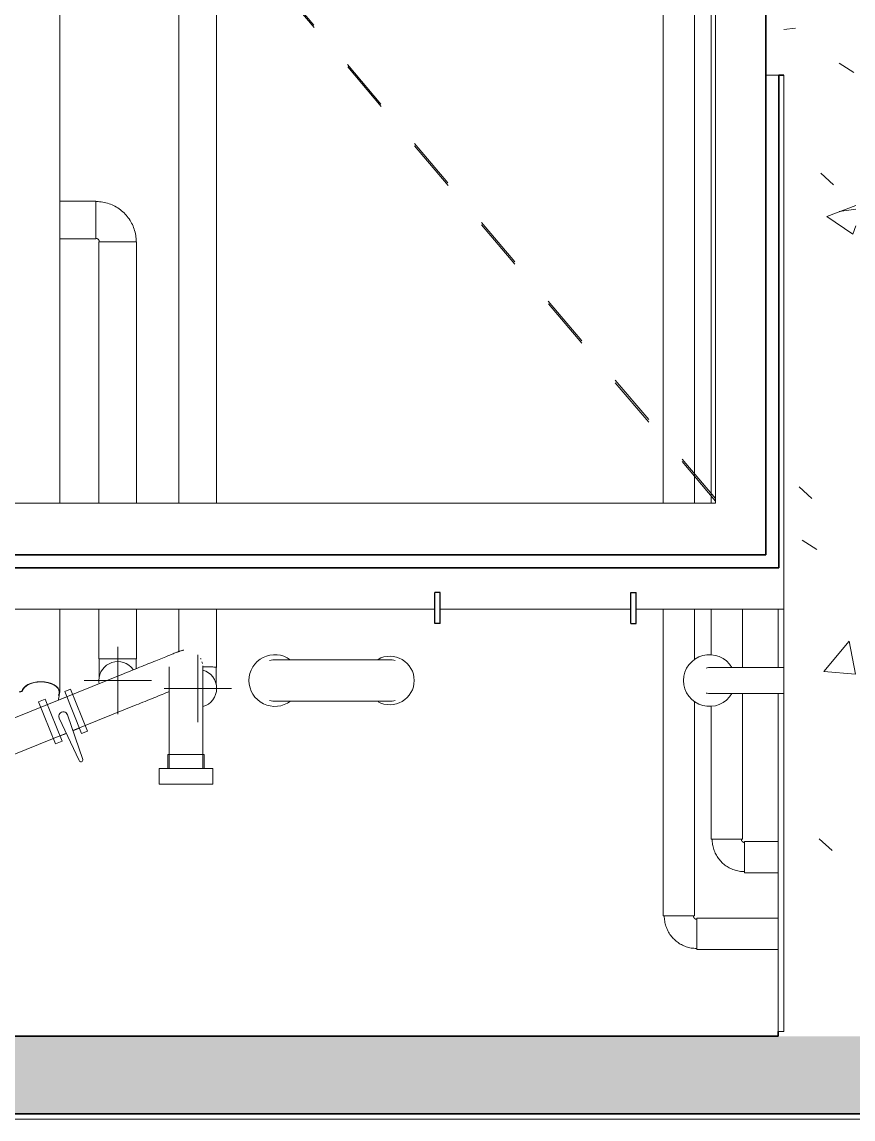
# Model space of a CAD drawing. Header units: metres. Extents: x -3 to 175, y -5 to 18.
# Drawn here: x 28.38 to 29.986, y -0.037 to 2.084 of the extents above; entities that cross this region are included whole.
import ezdxf

# ---------------------------------------------------------------- set-up
doc = ezdxf.new("R2010")
doc.units = ezdxf.units.M
doc.linetypes.add('Basculante', pattern=[0.003969, 0.002381, -0.001587])
for name, color, linetype, lineweight in [('A-GENM', 7, 'Continuous', 9), ('A-WALL', 7, 'Continuous', 9), ('A-WALL-PATT', 7, 'Continuous', 35), ('I-WALL', 7, 'Continuous', 9), ('P-PIPE', 7, 'Continuous', 9), ('P-PIPE-CNTR', 7, 'Continuous', 9)]:
    doc.layers.add(name, color=color, linetype=linetype, lineweight=lineweight)
pattern_1 = [(50, (30.7992, 0), (0.728738, -0.06376), [0.0762, -0.8382]), (355, (30.7992, 0), (-0.14097, 0.764224), [0.06096, -0.67056]), (100.451, (30.85994, -0.0053), (0.58777, 0.70047), [0.06476, -0.71236]), (46.184, (30.7992, 0.2032), (1.084314, -0.168175), [0.1143, -1.257]), (96.636, (30.8896, 0.1892), (0.94999, 0.98975), [0.09714, -1.069]), (351.184, (30.7992, 0.2032), (0.94969, 0.990147), [0.09144, -1.006]), (21, (30.9008, 0.1524), (0.606457, -0.409065), [0.0762, -0.8382]), (326, (30.9008, 0.1524), (0.247208, 0.73675), [0.06096, -0.67056]), (71.451, (30.95135, 0.1183), (0.85367, 0.327687), [0.06476, -0.71236]), (37.5, (30.7992, 0), (0.0123552, 0.3382243), [0.03353, -0.6289, 0.03353, -0.64719, -0.6731]), (37.5, (30.7992, 0), (0.0123552, 0.3382243), [-1.343, 0.03353, -0.63957]), (7.5, (30.7992, 0), (0.2672815, 0.4007255), [0.03353, -0.35458, 0.03353, -0.61366, -0.25654]), (7.5, (30.7992, 0), (0.2672815, 0.4007255), [-1.035, 0.03353, -0.22301]), (327.5, (30.57264, 0), (0.542363, -0.022921), [0.03353, -0.22047, 0.03353, -0.75895, -1.052]), (327.5, (30.57264, 0), (0.542363, -0.022921), [-1.046, 0.03353, -1.018]), (317.5, (30.47104, 0), (0.592516, 0.101701), [0.03353, -0.29667, 0.03353, -0.49276, -0.74676]), (317.5, (30.47104, 0), (0.592516, 0.101701), [-0.85649, 0.03353, -0.71323])]

# ---------------------------------------------------------------- blocks, each defined once
blk = doc.blocks.new('M_Boquilla salida - M_Boquilla salida-2638636-N-Estancos')
at = {"layer": 'A-GENM', "flags": 128}
for points in [[(0.2224, 0.04), (0.2223, 0.04), (0.222, 0.04), (0.2216, 0.04), (0.221, 0.04), (0.2202, 0.04), (0.2192, 0.04), (0.2181, 0.04), (0.2167, 0.04), (0.2153, 0.04), (0.2136, 0.04), (0.2118, 0.04), (0.2098, 0.04), (0.2077, 0.04), (0.2054, 0.04), (0.203, 0.04), (0.2004, 0.04), (0.1977, 0.04), (0.1948, 0.04), (0.1918, 0.04), (0.1887, 0.04), (0.1854, 0.04), (0.182, 0.04), (0.1786, 0.04), (0.175, 0.04), (0.1713, 0.04), (0.1675, 0.04), (0.1636, 0.04), (0.1596, 0.04), (0.1556, 0.04), (0.1515, 0.04), (0.1473, 0.04), (0.1431, 0.04), (0.1388, 0.04), (0.1345, 0.04), (0.1301, 0.04), (0.1257, 0.04), (0.1213, 0.04), (0.1168, 0.04), (0.1124, 0.04), (0.1079, 0.04), (0.1035, 0.04), (0.0991, 0.04), (0.0947, 0.04), (0.0903, 0.04), (0.0859, 0.04), (0.0816, 0.04), (0.0774, 0.04), (0.0731, 0.04), (0.069, 0.04), (0.0649, 0.04), (0.0609, 0.04), (0.057, 0.04), (0.0531, 0.04), (0.0494, 0.04), (0.0458, 0.04), (0.0422, 0.04), (0.0388, 0.04), (0.0355, 0.04), (0.0323, 0.04), (0.0292, 0.04), (0.0263, 0.04), (0.0235, 0.04), (0.0208, 0.04), (0.0183, 0.04), (0.0159, 0.04), (0.0137, 0.04), (0.0116, 0.04), (0.0097, 0.04), (0.008, 0.04), (0.0064, 0.04), (0.005, 0.04), (0.0038, 0.04), (0.0027, 0.04), (0.0018, 0.04), (0.0011, 0.04), (0.0006, 0.04), (0.0002, 0.04), (0, 0.04), (0, 0.04)], [(0, -0.04), (0.0001, -0.04), (0.0004, -0.04), (0.0008, -0.04), (0.0014, -0.04), (0.0022, -0.04), (0.0032, -0.04), (0.0043, -0.04), (0.0056, -0.04), (0.0071, -0.04), (0.0088, -0.04), (0.0106, -0.04), (0.0126, -0.04), (0.0147, -0.04), (0.017, -0.04), (0.0194, -0.04), (0.022, -0.04), (0.0247, -0.04), (0.0276, -0.04), (0.0306, -0.04), (0.0337, -0.04), (0.037, -0.04), (0.0403, -0.04), (0.0438, -0.04), (0.0474, -0.04), (0.0511, -0.04), (0.0549, -0.04), (0.0588, -0.04), (0.0627, -0.04), (0.0668, -0.04), (0.0709, -0.04), (0.0751, -0.04), (0.0793, -0.04), (0.0836, -0.04), (0.0879, -0.04), (0.0923, -0.04), (0.0967, -0.04), (0.1011, -0.04), (0.1055, -0.04), (0.11, -0.04), (0.1144, -0.04), (0.1189, -0.04), (0.1233, -0.04), (0.1277, -0.04), (0.1321, -0.04), (0.1365, -0.04), (0.1408, -0.04), (0.145, -0.04), (0.1492, -0.04), (0.1534, -0.04), (0.1575, -0.04), (0.1615, -0.04), (0.1654, -0.04), (0.1692, -0.04), (0.173, -0.04), (0.1766, -0.04), (0.1802, -0.04), (0.1836, -0.04), (0.1869, -0.04), (0.1901, -0.04), (0.1932, -0.04), (0.1961, -0.04), (0.1989, -0.04), (0.2016, -0.04), (0.2041, -0.04), (0.2065, -0.04), (0.2087, -0.04), (0.2108, -0.04), (0.2127, -0.04), (0.2144, -0.04), (0.216, -0.04), (0.2174, -0.04), (0.2186, -0.04), (0.2197, -0.04), (0.2206, -0.04), (0.2213, -0.04), (0.2218, -0.04), (0.2222, -0.04), (0.2224, -0.04), (0.2224, -0.04)]]:
    blk.add_lwpolyline(points, dxfattribs=at)
at = {"layer": 'A-GENM'}
for centre, radius, start, end in [((0, 0), 0.05, 53.6165, 180), ((0.2224, 0), 0.0469, 0, 119.2648), ((0, 0), 0.04, 86.7274, 105), ((0.2224, 0), 0.04, 75, 93.2521), ((0, 0), 0.05, 180, 307.4168), ((0.2224, 0), 0.0469, 240.7144, 0), ((0, 0), 0.04, 255, 273.2335), ((0.2224, 0), 0.04, 266.7397, 285)]:
    blk.add_arc(centre, radius, start, end, dxfattribs=at)
blk = doc.blocks.new('M_Boquilla salida-2 - M_Boquilla salida-2-2640509-N-Estancos')
at = {"layer": 'A-GENM', "flags": 128}
for points in [[(0.1437, 0.025), (0.1395, 0.025), (0.1351, 0.025), (0.1308, 0.025), (0.1264, 0.025), (0.122, 0.025), (0.1175, 0.025), (0.1131, 0.025), (0.1086, 0.025), (0.1042, 0.025), (0.0998, 0.025), (0.0953, 0.025), (0.091, 0.025), (0.0866, 0.025), (0.0823, 0.025), (0.078, 0.025), (0.0738, 0.025), (0.0696, 0.025), (0.0655, 0.025), (0.0615, 0.025), (0.0576, 0.025), (0.0537, 0.025), (0.05, 0.025), (0.0463, 0.025), (0.0428, 0.025), (0.0393, 0.025), (0.036, 0.025), (0.0328, 0.025), (0.0297, 0.025), (0.0267, 0.025), (0.0239, 0.025), (0.0212, 0.025), (0.0187, 0.025), (0.0163, 0.025), (0.014, 0.025), (0.0119, 0.025), (0.01, 0.025), (0.0083, 0.025), (0.0067, 0.025), (0.0052, 0.025), (0.004, 0.025), (0.0029, 0.025), (0.002, 0.025), (0.0012, 0.025), (0.0006, 0.025), (0.0003, 0.025), (0, 0.025), (0, 0.025)], [(0, -0.025), (0.0001, -0.025), (0.0004, -0.025), (0.0008, -0.025), (0.0014, -0.025), (0.0022, -0.025), (0.0032, -0.025), (0.0043, -0.025), (0.0056, -0.025), (0.0071, -0.025), (0.0088, -0.025), (0.0106, -0.025), (0.0126, -0.025), (0.0147, -0.025), (0.017, -0.025), (0.0194, -0.025), (0.022, -0.025), (0.0247, -0.025), (0.0276, -0.025), (0.0306, -0.025), (0.0337, -0.025), (0.037, -0.025), (0.0403, -0.025), (0.0438, -0.025), (0.0474, -0.025), (0.0511, -0.025), (0.0549, -0.025), (0.0588, -0.025), (0.0627, -0.025), (0.0668, -0.025), (0.0709, -0.025), (0.0751, -0.025), (0.0793, -0.025), (0.0836, -0.025), (0.0879, -0.025), (0.0923, -0.025), (0.0967, -0.025), (0.1011, -0.025), (0.1055, -0.025), (0.11, -0.025), (0.1144, -0.025), (0.1189, -0.025), (0.1233, -0.025), (0.1277, -0.025), (0.1321, -0.025), (0.1365, -0.025), (0.1408, -0.025), (0.1437, -0.025)]]:
    blk.add_lwpolyline(points, dxfattribs=at)
at = {"layer": 'A-GENM'}
for radius, start, end in [(0.05, 30, 180), (0.025, 83.7855, 105), (0.05, 180, 330), (0.025, 255, 275.8818)]:
    blk.add_arc((0, 0), radius, start, end, dxfattribs=at)
for points, knots in [([(0.1437, 0.0246), (0.1437, 0.0248), (0.1437, 0.025), (0.1437, 0.025), (0.1437, 0.0248), (0.1437, 0.0241), (0.1437, 0.0228), (0.1437, 0.021), (0.1437, 0.0194), (0.1437, 0.0175), (0.1437, 0.0148), (0.1437, 0.0092), (0.1437, 0.0039), (0.1437, 0)], [0.4444444, 0.4444444, 0.4444444, 0.4444444, 0.4791667, 0.5138889, 0.5486111, 0.5833333, 0.6527778, 0.6875, 0.7222222, 0.7569444, 0.7916667, 0.8611111, 1, 1, 1, 1]), ([(0.1437, -0.0246), (0.1437, -0.0248), (0.1437, -0.025), (0.1437, -0.025), (0.1437, -0.0247), (0.1437, -0.0243), (0.1437, -0.0236), (0.1437, -0.0228), (0.1437, -0.0219), (0.1437, -0.0207), (0.1437, -0.0194), (0.1437, -0.0179), (0.1437, -0.0158), (0.1437, -0.0128), (0.1437, -0.0088), (0.1437, -0.0046), (0.1437, -0.0016), (0.1437, 0)], [-0.5555556, -0.5555556, -0.5555556, -0.5555556, -0.5138889, -0.4791667, -0.4444444, -0.4166667, -0.3888889, -0.3611111, -0.3333333, -0.3055556, -0.2777778, -0.25, -0.2222222, -0.1666667, -0.1111111, -0.0555556, 0, 0, 0, 0])]:
    blk.add_open_spline(points, degree=3, knots=knots, dxfattribs=at)
blk = doc.blocks.new('M_Conexión toma de agua potable - M_Conexión toma de agua potable-2652164-N-Estancos')
at = {"layer": 'P-PIPE'}
for p, q in [((-0.1206, -0.0134), (-0.4361, -0.1409)), ((-0.2718, -0.0627), (-0.2848, -0.0679)), ((-0.239, -0.1437), (-0.2718, -0.0627)), ((-0.2304, -0.0577), (-0.2677, -0.0727)), ((-0.2231, -0.043), (-0.2344, -0.0476)), ((-0.2017, -0.1286), (-0.2344, -0.0476)), ((-0.1903, -0.124), (-0.2231, -0.043)), ((-0.2848, -0.0679), (-0.252, -0.149)), ((-0.2187, -0.1231), (-0.0963, -0.0737)), ((-0.0325, -0.0809), (-0.0325, -0.1964)), ((0.0325, -0.1964), (0.0325, -0.0809)), ((-0.2448, -0.0989), (-0.2064, -0.1812)), ((-0.1995, -0.1788), (-0.2292, -0.0926)), ((-0.2185, -0.1237), (-0.2058, -0.1185)), ((-0.2017, -0.1286), (-0.1903, -0.124)), ((-0.4684, -0.1334), (-0.4966, -0.1448)), ((-0.4772, -0.1928), (-0.4966, -0.1448)), ((-0.449, -0.1814), (-0.4684, -0.1334)), ((-0.437, -0.1387), (-0.4621, -0.1489)), ((-0.4238, -0.1712), (-0.437, -0.1387)), ((-0.4118, -0.2012), (-0.2311, -0.1282)), ((-0.252, -0.149), (-0.239, -0.1437)), ((-0.2431, -0.1336), (-0.2309, -0.1287)), ((-0.0351, -0.1693), (-0.0351, -0.1964)), ((0, -0.1693), (-0.0351, -0.1693)), ((0.0351, -0.1693), (0, -0.1693)), ((0.0351, -0.1964), (0.0351, -0.1693)), ((-0.4296, -0.2294), (-0.449, -0.1814)), ((-0.4107, -0.2038), (-0.4238, -0.1712)), ((-0.4578, -0.2408), (-0.4772, -0.1928)), ((-0.4358, -0.2139), (-0.4107, -0.2038)), ((-0.0518, -0.1964), (-0.0518, -0.2269)), ((0, -0.1964), (-0.0518, -0.1964)), ((0.0518, -0.1964), (0, -0.1964)), ((0.0518, -0.2269), (0.0518, -0.1964)), ((-0.4578, -0.2408), (-0.4296, -0.2294)), ((0, -0.2269), (-0.0518, -0.2269)), ((0.0518, -0.2269), (0, -0.2269))]:
    blk.add_line(p, q, dxfattribs=at)
at = {"layer": 'P-PIPE', "flags": 128}
for points in [[(-0.0122, 0.0304), (-0.0123, 0.0303), (-0.0125, 0.0302), (-0.013, 0.0301), (-0.0136, 0.0298), (-0.0144, 0.0295), (-0.0153, 0.0291), (-0.0164, 0.0287), (-0.0177, 0.0282), (-0.0191, 0.0276), (-0.0207, 0.0269), (-0.0225, 0.0262), (-0.0244, 0.0254), (-0.0265, 0.0246), (-0.0287, 0.0237), (-0.0311, 0.0227), (-0.0336, 0.0217), (-0.0363, 0.0206), (-0.0391, 0.0195), (-0.042, 0.0183), (-0.0451, 0.0171), (-0.0482, 0.0158), (-0.0515, 0.0145), (-0.0549, 0.0131), (-0.0584, 0.0117), (-0.062, 0.0102), (-0.0657, 0.0087), (-0.0695, 0.0072), (-0.0734, 0.0057), (-0.0773, 0.0041), (-0.0813, 0.0024), (-0.0854, 0.0008), (-0.0895, -0.0009), (-0.0937, -0.0026), (-0.0979, -0.0043), (-0.1022, -0.006), (-0.1065, -0.0077), (-0.1108, -0.0095), (-0.1151, -0.0112), (-0.1194, -0.013), (-0.1206, -0.0134)], [(-0.0325, 0), (-0.0325, -0.0001), (-0.0325, -0.0003), (-0.0325, -0.0006), (-0.0325, -0.001), (-0.0325, -0.0016), (-0.0325, -0.0023), (-0.0325, -0.0031), (-0.0325, -0.0041), (-0.0325, -0.0052), (-0.0325, -0.0064), (-0.0325, -0.0077), (-0.0325, -0.0091), (-0.0325, -0.0107), (-0.0325, -0.0124), (-0.0325, -0.0141), (-0.0325, -0.016), (-0.0325, -0.018), (-0.0325, -0.0201), (-0.0325, -0.0223), (-0.0325, -0.0245), (-0.0325, -0.0269), (-0.0325, -0.0293), (-0.0325, -0.0319), (-0.0325, -0.0345), (-0.0325, -0.0372), (-0.0325, -0.0399), (-0.0325, -0.0428), (-0.0325, -0.0456), (-0.0325, -0.0486), (-0.0325, -0.0516), (-0.0325, -0.0546), (-0.0325, -0.0577), (-0.0325, -0.0608), (-0.0325, -0.064), (-0.0325, -0.0671), (-0.0325, -0.0703), (-0.0325, -0.0735), (-0.0325, -0.0768), (-0.0325, -0.08), (-0.0325, -0.0809)], [(0.0325, -0.0809), (0.0325, -0.0776), (0.0325, -0.0744), (0.0325, -0.0712), (0.0325, -0.068), (0.0325, -0.0648), (0.0325, -0.0616), (0.0325, -0.0585), (0.0325, -0.0554), (0.0325, -0.0524), (0.0325, -0.0494), (0.0325, -0.0464), (0.0325, -0.0435), (0.0325, -0.0407), (0.0325, -0.0379), (0.0325, -0.0352), (0.0325, -0.0326), (0.0325, -0.03), (0.0325, -0.0275), (0.0325, -0.0252), (0.0325, -0.0229), (0.0325, -0.0207), (0.0325, -0.0185), (0.0325, -0.0165), (0.0325, -0.0146), (0.0325, -0.0128), (0.0325, -0.0111), (0.0325, -0.0095), (0.0325, -0.0081), (0.0325, -0.0067), (0.0325, -0.0055), (0.0325, -0.0044), (0.0325, -0.0034), (0.0325, -0.0025), (0.0325, -0.0018), (0.0325, -0.0012), (0.0325, -0.0007), (0.0325, -0.0003), (0.0325, -0.0001), (0.0325, 0), (0.0325, 0)], [(-0.0963, -0.0737), (-0.0919, -0.0719), (-0.0876, -0.0702), (-0.0833, -0.0684), (-0.079, -0.0667), (-0.0747, -0.065), (-0.0705, -0.0633), (-0.0663, -0.0616), (-0.0621, -0.0599), (-0.0581, -0.0583), (-0.054, -0.0566), (-0.0501, -0.055), (-0.0462, -0.0535), (-0.0424, -0.0519), (-0.0387, -0.0504), (-0.035, -0.049), (-0.0324, -0.0479)]]:
    blk.add_lwpolyline(points, dxfattribs=at)
at = {"layer": 'P-PIPE'}
for centre, radius, start, end in [((0, 0.0002), 0.0325, 112, 115.8586), ((0, 0.0002), 0.0325, 97, 112), ((0, 0), 0.0325, 102.097, 110.8714), ((0, 0), 0.0325, 27.5478, 30), ((0, 0), 0.0325, 11.6699, 17.9161), ((0, 0), 0.0325, 0, 3.7257), ((0, 0), 0.0325, 355.9953, 360), ((-0.2371, -0.0953), 0.00841, 19, 205), ((-0.2371, -0.0953), 0.00841, 133.4615, 205), ((-0.2371, -0.0953), 0.00841, 33.3077, 119.1538), ((-0.2029, -0.18), 0.00364, 199, 19), ((-0.2029, -0.18), 0.00364, 229, 289), ((-0.2029, -0.18), 0.00364, 334, 19)]:
    blk.add_arc(centre, radius, start, end, dxfattribs=at)
blk = doc.blocks.new('M_Escalera Marinera Exterior - M_Escalera Marinera Exterior-V5-N-Estancos')
at = {"layer": 'A-GENM', "lineweight": 25}
for p, q in [((-0.1843, 0.03), (-0.1943, 0.03)), ((-0.1943, -0.03), (-0.1943, 0.03)), ((-0.1843, -0.03), (-0.1843, 0.03)), ((0.1843, 0.03), (0.1943, 0.03)), ((0.1843, -0.03), (0.1843, 0.03)), ((0.1943, -0.03), (0.1943, 0.03)), ((-0.1843, -0.03), (-0.1943, -0.03)), ((0.1843, -0.03), (0.1943, -0.03))]:
    blk.add_line(p, q, dxfattribs=at)
blk = doc.blocks.new('M_Estanque Alimentación - M_Estanque Alimentación-2947143-N-Estancos')
at = {"layer": 'A-GENM', "color": 9, "linetype": 'Basculante', "true_color": 0xc0c0c0}
for p, q in [((2.7204, 2.3255), (1.4298, 1.2304)), ((2.7254, 2.3255), (1.4298, 1.2275))]:
    blk.add_line(p, q, dxfattribs=at)
blk = doc.blocks.new('M_RVR_Codo material - CO - Codo-V33-N-Estancos')
at = {"layer": 'P-PIPE', "flags": 128}
for points in [[(-2.4179, 0.7911), (-2.4179, 0.7911), (-2.4179, 0.7911), (-2.418, 0.791), (-2.4181, 0.7909), (-2.4182, 0.7908), (-2.4184, 0.7907), (-2.4185, 0.7906), (-2.4187, 0.7905), (-2.419, 0.7903), (-2.4192, 0.7902), (-2.4195, 0.7901), (-2.4198, 0.7899), (-2.4202, 0.7898), (-2.4205, 0.7896), (-2.4209, 0.7895), (-2.4213, 0.7894), (-2.4218, 0.7893), (-2.4222, 0.7892), (-2.4227, 0.7891), (-2.4231, 0.789), (-2.4236, 0.789), (-2.4241, 0.7889), (-2.4246, 0.7889), (-2.4251, 0.7889)], [(-2.3491, 0.773), (-2.3487, 0.7749), (-2.3481, 0.7779), (-2.3477, 0.781), (-2.3474, 0.7841), (-2.3473, 0.7872), (-2.3473, 0.7881)]]:
    blk.add_lwpolyline(points, dxfattribs=at)
at = {"layer": 'P-PIPE'}
for major_axis, start_param, end_param in [((0.0357, 0), 1.570796, 3.009941), ((0.0357, 0), 0, 1.570796), ((-0.0357, 0), 2.879793, 3.141593)]:
    blk.add_ellipse((-2.383, 0.7881), major_axis=major_axis, ratio=0.55902, start_param=start_param, end_param=end_param, dxfattribs=at)
blk = doc.blocks.new('M_RVR_Codo material - CO - Codo-V35-N-Estancos')
at = {"layer": 'P-PIPE', "flags": 128}
for points in [[(-0.0357, 0.042), (-0.0357, 0.0418), (-0.0357, 0.0415), (-0.0357, 0.0413), (-0.0358, 0.041), (-0.0358, 0.0408), (-0.0359, 0.0405), (-0.0359, 0.0403), (-0.036, 0.0401), (-0.0361, 0.0398), (-0.0362, 0.0396), (-0.0363, 0.0393), (-0.0364, 0.0391), (-0.0365, 0.0389), (-0.0367, 0.0387), (-0.0368, 0.0385), (-0.037, 0.0383), (-0.0371, 0.0381), (-0.0373, 0.0379), (-0.0374, 0.0377), (-0.0376, 0.0375), (-0.0378, 0.0373), (-0.038, 0.0372), (-0.0382, 0.037), (-0.0384, 0.0368), (-0.0386, 0.0367), (-0.0388, 0.0366), (-0.0391, 0.0364), (-0.0393, 0.0363), (-0.0395, 0.0362), (-0.0397, 0.0361), (-0.04, 0.036), (-0.0402, 0.036), (-0.0405, 0.0359), (-0.0407, 0.0358), (-0.041, 0.0358), (-0.0412, 0.0358), (-0.0415, 0.0357), (-0.0417, 0.0357), (-0.042, 0.0357), (-0.042, 0.0357)], [(-0.042, -0.0357), (-0.0389, -0.0356), (-0.0358, -0.0355), (-0.0327, -0.0351), (-0.0297, -0.0347), (-0.0266, -0.0342), (-0.0236, -0.0335), (-0.0206, -0.0327), (-0.0176, -0.0318), (-0.0147, -0.0307), (-0.0118, -0.0296), (-0.0089, -0.0283), (-0.0061, -0.0269), (-0.0034, -0.0254), (-0.0008, -0.0238), (0.0019, -0.0221), (0.0044, -0.0203), (0.0068, -0.0184), (0.0092, -0.0164), (0.0115, -0.0143), (0.0137, -0.0121), (0.0158, -0.0098), (0.0179, -0.0075), (0.0198, -0.0051), (0.0216, -0.0025), (0.0234, 0), (0.025, 0.0027), (0.0265, 0.0054), (0.0279, 0.0082), (0.0292, 0.011), (0.0304, 0.0139), (0.0315, 0.0168), (0.0324, 0.0198), (0.0333, 0.0228), (0.034, 0.0258), (0.0346, 0.0288), (0.035, 0.0319), (0.0354, 0.035), (0.0356, 0.0381), (0.0357, 0.0412), (0.0357, 0.042)]]:
    blk.add_lwpolyline(points, dxfattribs=at)
blk = doc.blocks.new('M_RVR_Codo material - CO - Codo-V94-N-Estancos')
at = {"layer": 'P-PIPE', "flags": 128}
for points in [[(-2.2701, 0.8183), (-2.2701, 0.8193), (-2.2701, 0.8203), (-2.2701, 0.8214), (-2.2701, 0.8225), (-2.2701, 0.8237), (-2.2701, 0.8249), (-2.2701, 0.8262), (-2.2701, 0.8275), (-2.2701, 0.8289), (-2.2701, 0.8303), (-2.2701, 0.8317), (-2.2701, 0.8332), (-2.2701, 0.8347), (-2.2701, 0.8362), (-2.2701, 0.8377), (-2.2701, 0.8393), (-2.2701, 0.8409), (-2.2701, 0.8426), (-2.2701, 0.8442), (-2.2701, 0.8458), (-2.2701, 0.8475), (-2.2701, 0.8492), (-2.2701, 0.8509), (-2.2701, 0.8525), (-2.2701, 0.853)], [(-2.1987, 0.853), (-2.1987, 0.8513), (-2.1987, 0.8496), (-2.1987, 0.848), (-2.1987, 0.8463), (-2.1987, 0.8446), (-2.1987, 0.843), (-2.1987, 0.8414), (-2.1987, 0.8398), (-2.1987, 0.8382), (-2.1987, 0.8366), (-2.1987, 0.8351), (-2.1987, 0.8337)]]:
    blk.add_lwpolyline(points, dxfattribs=at)
blk = doc.blocks.new('M_RVR_Codo material - CO - Codo-2959221-N-Estancos')
at = {"layer": 'P-PIPE', "flags": 128}
blk.add_lwpolyline([(-2.0439, 0.8363), (-2.0439, 0.8346), (-2.0439, 0.8329), (-2.0439, 0.8313), (-2.0439, 0.8296), (-2.0439, 0.828), (-2.0439, 0.8263), (-2.0439, 0.8247), (-2.0439, 0.8231), (-2.0439, 0.8216), (-2.0439, 0.82), (-2.0439, 0.8185), (-2.0439, 0.817), (-2.0439, 0.8156), (-2.0439, 0.8142), (-2.0439, 0.8128), (-2.0439, 0.8115), (-2.0439, 0.8102), (-2.0439, 0.8089), (-2.0439, 0.8077), (-2.0439, 0.8066), (-2.0439, 0.8054), (-2.0439, 0.8044), (-2.0439, 0.8034), (-2.0439, 0.8025)], dxfattribs=at)
at = {"layer": 'P-PIPE'}
blk.add_ellipse((-2.0796, 0.8363), major_axis=(0.0357, 0), ratio=0.033721, start_param=0, end_param=0.523599, dxfattribs=at)
blk = doc.blocks.new('M_RVR_Codo material - CO - Codo-V84-N-Estancos')
at = {"layer": 'P-PIPE', "flags": 128}
for points in [[(-0.0282, 0.0345), (-0.0282, 0.0343), (-0.0282, 0.034), (-0.0282, 0.0338), (-0.0283, 0.0335), (-0.0283, 0.0333), (-0.0284, 0.033), (-0.0284, 0.0328), (-0.0285, 0.0326), (-0.0286, 0.0323), (-0.0287, 0.0321), (-0.0288, 0.0318), (-0.0289, 0.0316), (-0.029, 0.0314), (-0.0292, 0.0312), (-0.0293, 0.031), (-0.0295, 0.0308), (-0.0296, 0.0306), (-0.0298, 0.0304), (-0.0299, 0.0302), (-0.0301, 0.03), (-0.0303, 0.0298), (-0.0305, 0.0297), (-0.0307, 0.0295), (-0.0309, 0.0293), (-0.0311, 0.0292), (-0.0313, 0.0291), (-0.0316, 0.0289), (-0.0318, 0.0288), (-0.032, 0.0287), (-0.0322, 0.0286), (-0.0325, 0.0285), (-0.0327, 0.0285), (-0.033, 0.0284), (-0.0332, 0.0283), (-0.0335, 0.0283), (-0.0337, 0.0283), (-0.034, 0.0282), (-0.0342, 0.0282), (-0.0345, 0.0282), (-0.0345, 0.0282)], [(-0.0345, -0.0282), (-0.032, -0.0281), (-0.0295, -0.028), (-0.027, -0.0277), (-0.0246, -0.0274), (-0.0221, -0.0269), (-0.0196, -0.0264), (-0.0172, -0.0258), (-0.0148, -0.025), (-0.0124, -0.0242), (-0.0101, -0.0232), (-0.0078, -0.0222), (-0.0056, -0.0211), (-0.0034, -0.0199), (-0.0012, -0.0186), (0.0009, -0.0172), (0.0029, -0.0158), (0.0049, -0.0142), (0.0068, -0.0126), (0.0087, -0.0109), (0.0105, -0.0092), (0.0122, -0.0073), (0.0138, -0.0054), (0.0154, -0.0035), (0.0169, -0.0014), (0.0183, 0.0006), (0.0196, 0.0028), (0.0208, 0.005), (0.0219, 0.0072), (0.023, 0.0095), (0.0239, 0.0118), (0.0248, 0.0142), (0.0256, 0.0166), (0.0262, 0.019), (0.0268, 0.0214), (0.0273, 0.0239), (0.0277, 0.0264), (0.0279, 0.0289), (0.0281, 0.0314), (0.0282, 0.0339), (0.0282, 0.0345)]]:
    blk.add_lwpolyline(points, dxfattribs=at)

msp = doc.modelspace()

# ---------------------------------------------------------------- hatches: boundary and pattern name
at = {"layer": 'A-WALL-PATT', "lineweight": 9}
h = msp.add_hatch(dxfattribs=at)
h.set_pattern_fill('FP_1', color=256, style=0, pattern_type=2)
h.set_pattern_definition(pattern_1)
h.paths.add_polyline_path([(29.9915, 0.123), (29.9915, 5.4305), (29.8523, 5.4305), (29.8523, 0.1323), (29.8415, 0.1323), (29.8415, 0.123), (29.8523, 0.123)])
h.paths.add_polyline_path([(29.9019, 6.4505), (29.9915, 6.4505), (29.9915, 6.6653), (29.8415, 6.6653), (29.8425, 6.5676), (29.8523, 6.5676), (29.8523, 6.5181), (29.9019, 6.5181), (29.9019, 6.4742)])
h = msp.add_hatch(dxfattribs=at)
h.set_pattern_fill('FP_1', color=256, style=0, pattern_type=2)
h.set_pattern_definition(pattern_1)
h.paths.add_polyline_path([(48.5973, -0.027), (48.5973, 0.123), (31.6069, 0.123), (31.6069, -0.027), (48.2507, -0.027)])
h.paths.add_polyline_path([(31.5369, -0.027), (31.5369, 0.123), (30.9369, 0.123), (30.9369, -0.027), (31.4275, -0.027)])
h.paths.add_polyline_path([(30.8669, -0.027), (30.8669, 0.123), (24.9936, 0.123), (24.9936, -0.027), (30.8591, -0.027)])

# ---------------------------------------------------------------- linework, layer by layer
at = {"layer": 'A-WALL', "lineweight": 35}
for p, q in [((29.8175, 1.981), (29.8175, 2.101)), ((29.8425, 1.981), (29.8523, 1.981))]:
    msp.add_line(p, q, dxfattribs=at)
at = {"layer": 'A-WALL'}
for p, q in [((29.8175, 1.981), (29.8425, 1.981)), ((29.8523, 0.9488), (29.8523, 1.981)), ((25.0172, 0.9488), (29.1781, 0.9488)), ((29.1881, 0.9488), (29.5567, 0.9488)), ((29.5667, 0.9488), (29.8523, 0.9488))]:
    msp.add_line(p, q, dxfattribs=at)
at = {"layer": 'I-WALL'}
for p, q in [((29.7206, 1.1539), (29.7206, 6.5676)), ((25.0172, 1.1539), (29.7206, 1.1539)), ((29.8415, 0.8356), (29.8415, 0.9488)), ((29.8523, 0.9488), (29.8523, 0.8355)), ((29.8415, 0.1323), (29.8415, 0.786)), ((29.8523, 0.7861), (29.8523, 0.1323)), ((29.8415, 0.1323), (29.8523, 0.1323)), ((30.8419, -0.037), (24.7636, -0.037))]:
    msp.add_line(p, q, dxfattribs=at)
at = {"layer": 'I-WALL', "lineweight": 35}
for p, q in [((29.8175, 1.0539), (29.8175, 1.981)), ((29.8425, 1.981), (29.8425, 1.0289)), ((29.8175, 1.0539), (25.0172, 1.0539)), ((29.8425, 1.0289), (25.0172, 1.0289)), ((29.8415, 0.123), (29.8415, 0.1323)), ((29.8415, 0.123), (25.8021, 0.123)), ((24.7736, -0.027), (30.8669, -0.027))]:
    msp.add_line(p, q, dxfattribs=at)
at = {"layer": 'P-PIPE'}
for p, q in [((29.7119, 6.363), (29.7119, 1.1539)), ((29.6194, 4.2349), (29.6194, 1.1539)), ((29.6797, 1.1539), (29.6797, 4.2349)), ((28.6831, 3.0002), (28.6831, 1.1539)), ((28.7561, 1.1539), (28.7561, 3.0002)), ((28.4527, 1.1539), (28.4527, 2.4794)), ((28.5228, 1.7376), (28.4527, 1.7376)), ((28.5228, 1.6646), (28.5228, 1.7376)), ((28.4527, 1.6646), (28.5228, 1.6646)), ((28.5283, 1.6591), (28.5283, 1.1539)), ((28.6014, 1.6591), (28.5283, 1.6591)), ((28.6014, 1.1539), (28.6014, 1.6591)), ((28.4527, 0.7881), (28.4527, 0.9488)), ((28.5283, 0.9488), (28.5283, 0.853)), ((28.6014, 0.853), (28.6014, 0.9488)), ((28.6831, 0.9488), (28.6831, 0.8667)), ((28.7561, 0.8363), (28.7561, 0.9488)), ((29.6194, 0.9488), (29.6194, 0.3556)), ((29.6797, 0.8511), (29.6797, 0.9488)), ((29.7119, 0.9488), (29.7119, 0.8604)), ((29.7722, 0.8358), (29.7722, 0.9488)), ((28.5283, 0.853), (28.6014, 0.853)), ((29.7722, 0.5041), (29.7722, 0.7858)), ((29.6797, 0.3556), (29.6797, 0.7705)), ((29.7119, 0.7612), (29.7119, 0.5041)), ((29.7119, 0.5041), (29.7722, 0.5041)), ((29.8415, 0.4997), (29.7766, 0.4997)), ((29.7766, 0.4997), (29.7766, 0.4393)), ((29.7766, 0.4393), (29.8415, 0.4393)), ((29.6194, 0.3556), (29.6797, 0.3556)), ((29.8415, 0.3512), (29.6841, 0.3512)), ((29.6841, 0.3512), (29.6841, 0.2909)), ((29.6841, 0.2909), (29.8415, 0.2909))]:
    msp.add_line(p, q, dxfattribs=at)
at = {"layer": 'P-PIPE', "color": 96, "true_color": 0x007f00}
for centre, start, end in [((28.5649, 0.8109), 36, 180), ((28.7196, 0.7956), 0, 74.7994), ((28.5649, 0.8109), 180, 189.4965), ((28.7196, 0.7956), 285.2006, 360)]:
    msp.add_arc(centre, 0.0365, start, end, dxfattribs=at)
at = {"layer": 'P-PIPE'}
for centre, major_axis, ratio, start_param, end_param in [((28.7196, 0.8363), (0.0365, 0), 0.033721, 0, 1.308997), ((28.7196, 0.8363), (0.0365, 0), 0.033721, 6.021386, 6.283185), ((28.4162, 0.7881), (-0.0365, 0), 0.55902, 4.712389, 6.219707), ((28.4162, 0.7881), (-0.0365, 0), 0.55902, 3.141593, 4.712389), ((28.4162, 0.7881), (0.0365, 0), 0.55902, 5.949218, 6.283185)]:
    msp.add_ellipse(centre, major_axis=major_axis, ratio=ratio, start_param=start_param, end_param=end_param, dxfattribs=at)
at = {"layer": 'P-PIPE-CNTR'}
for p, q in [((28.5649, 0.7459), (28.5649, 0.8759)), ((28.7196, 0.7306), (28.7196, 0.8606)), ((28.4999, 0.8109), (28.6299, 0.8109)), ((28.6546, 0.7956), (28.7846, 0.7956))]:
    msp.add_line(p, q, dxfattribs=at)

# ---------------------------------------------------------------- block references
at = {"layer": 'A-GENM', "color": 9, "linetype": 'Basculante', "true_color": 0xc0c0c0, "rotation": 269.9999999999997}
msp.add_blockref('M_Estanque Alimentación - M_Estanque Alimentación-2947143-N-Estancos', (27.3951, 3.8831), dxfattribs=at)
at = {"layer": 'A-GENM', "lineweight": 25}
msp.add_blockref('M_Escalera Marinera Exterior - M_Escalera Marinera Exterior-V5-N-Estancos', (29.3724, 0.951), dxfattribs=at)
at = {"layer": 'A-GENM'}
for name, p in [('M_Boquilla salida - M_Boquilla salida-2638636-N-Estancos', (28.8686, 0.8108)), ('M_Boquilla salida-2 - M_Boquilla salida-2-2640509-N-Estancos', (29.7086, 0.8108))]:
    msp.add_blockref(name, p, dxfattribs=at)
at = {"layer": 'P-PIPE'}
for name, p, rotation in [('M_RVR_Codo material - CO - Codo-V35-N-Estancos', (28.5649, 1.7011), 90), ('M_RVR_Codo material - CO - Codo-V84-N-Estancos', (29.742, 0.4695), 270), ('M_RVR_Codo material - CO - Codo-V84-N-Estancos', (29.6495, 0.321), 270)]:
    msp.add_blockref(name, p, dxfattribs=dict(at, rotation=rotation))
for name, p in [('M_Conexión toma de agua potable - M_Conexión toma de agua potable-2652164-N-Estancos', (28.6967, 0.8372)), ('M_RVR_Codo material - CO - Codo-V94-N-Estancos', (30.7992, 0)), ('M_RVR_Codo material - CO - Codo-2959221-N-Estancos', (30.7992, 0)), ('M_RVR_Codo material - CO - Codo-V33-N-Estancos', (30.7992, 0))]:
    msp.add_blockref(name, p, dxfattribs=at)

doc.saveas('drawing.dxf')
